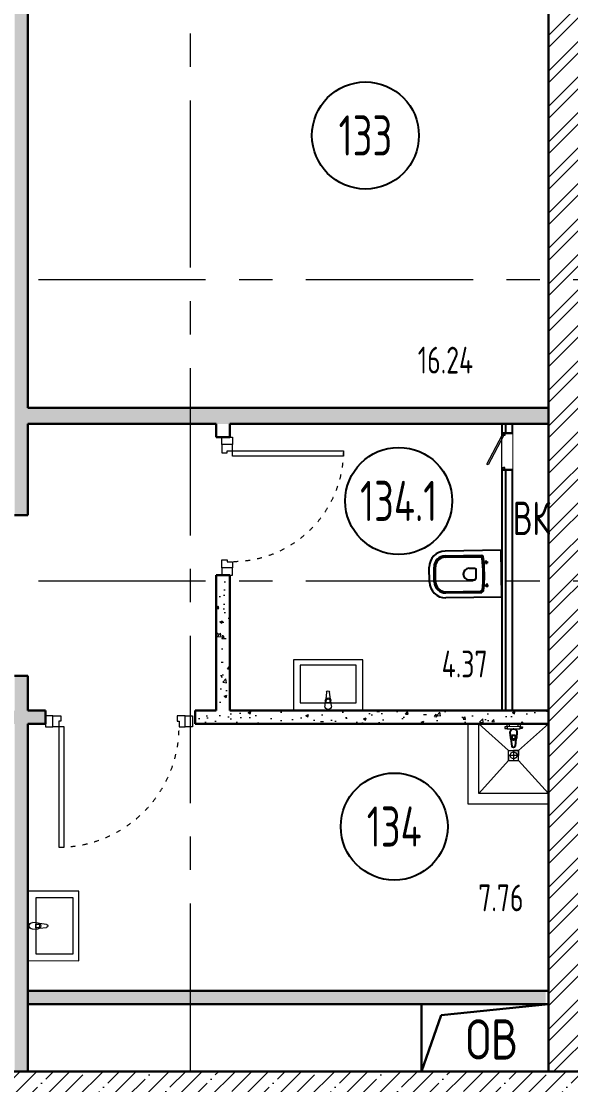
# Model space of a CAD drawing. Header units: millimetres. Extents: x -8689834 to 9419935, y 0 to 135940.
# Drawn here: x -204496 to -200387, y 82586 to 90531 of the extents above; entities that cross this region are included whole.
import ezdxf
from ezdxf import colors
from ezdxf.entities.mleader import LeaderData, LeaderLine
from ezdxf.enums import TextEntityAlignment as Align
from ezdxf.math import Vec2, Vec3

# ---------------------------------------------------------------- set-up
doc = ezdxf.new("R2010")
doc.units = ezdxf.units.MM
doc.header["$MEASUREMENT"] = 0
doc.linetypes.add('ACAD_ISO03W100', pattern=[30, 12, -18])
doc.linetypes.add('CENTER', pattern=[2, 1.25, -0.25, 0.25, -0.25])
doc.layers.get('0').update_dxf_attribs({"color": 250, "lineweight": 9})
for name, color, linetype, lineweight in [('АР_Двери', 175, 'Continuous', 18), ('АР_Маркер экспликации', 239, 'Continuous', 13), ('АР_Номер помещения', 1, 'Continuous', 25), ('АР_Оси', 7, 'Continuous', 9), ('АР_Отметки', 250, 'Continuous', 15), ('АР_Перегородки газоблок', 165, 'Continuous', 30), ('АР_Перегородки газоблок_Штрих', 165, 'Continuous', 5), ('АР_Помещения_площадь', 19, 'Continuous', 9), ('АР_Сущ Несущая стена', 216, 'Continuous', 30), ('АР_Штриховка кирпич', 250, 'Continuous', 9), ('АР_Штриховка монолит', 250, 'Continuous', 9), ('Задания на лючки', 32, 'Continuous', 15), ('М_проемы ОВ 4-5эт', 172, 'Continuous', 30)]:
    doc.layers.add(name, color=color, linetype=linetype, lineweight=lineweight)
for name, color, linetype in [('АР_Отверстия', 251, 'Continuous'), ('Строит. поддон', 7, 'Continuous'), ('ТХ_сантехника', 253, 'Continuous')]:
    doc.layers.add(name, color=color, linetype=linetype)
doc.layers.get('0').freeze()
doc.styles.add('ICOCPEUR', font='isocpeur.ttf')
doc.styles.add('ISOCPEUR', font='isocpeur.ttf', dxfattribs={"width": 0.7})
doc.styles.get("Standard").update_dxf_attribs({"font": 'isocpeur.ttf', "width": 0.7})
pattern_1 = [(50, (0, 0), (215.17805, -18.82564), [22.5, -247.5]), (355, (0, 0), (-41.6254, 225.65764), [18, -198]), (100.45144, (17.93, -1.57), (173.55265, 206.832), [19.12206, -210.34263]), (46.1842, (0, 60), (320.1724, -49.65578), [33.75, -371.25]), (96.63564, (26.68, 55.86), (280.3986, 292.2356), [28.6831, -315.51413]), (351.18416, (0, 60), (280.3986, 292.2356), [27, -297]), (21, (30, 45), (179.07212, -120.78567), [22.5, -247.5]), (326, (30, 45), (72.9946, 217.54501), [18, -198]), (71.45144, (44.92, 34.93), (252.06671, 96.75935), [19.12206, -210.34263]), (37.5, (0, 0), (3.647957, 99.868156), [0, -195.6, 0, -201, 0, -198.75]), (7.5, (0, 0), (78.92086, 118.323514), [0, -114.6, 0, -191.1, 0, -75.75]), (327.5, (-66.9, 0), (160.14673, -6.766462), [0, -75, 0, -234, 0, -310.5]), (317.5, (-96.9, 0), (174.95585, 30.031495), [0, -97.5, 0, -155.4, 0, -220.5])]

# ---------------------------------------------------------------- blocks, each defined once
blk = doc.blocks.new('*U547')
blk.add_lwpolyline([(-100, 80), (-100, 910), (-140, 910), (-140, 80)], close=True)
for points in [[(-1030, 0), (-1030, 80), (-975, 80), (-975, 0), (-1030, 0)], [(-975, 80), (-975, 0), (-915, 0), (-915, 40), (-930, 40), (-930, 80), (-975, 80)], [(-55, 80), (-55, 0), (-115, 0), (-115, 40), (-100, 40), (-100, 80), (-55, 80)], [(0, 0), (0, 80), (-55, 80), (-55, 0), (0, 0)]]:
    blk.add_lwpolyline(points)
at = {"linetype": 'ACAD_ISO03W100', "ltscale": 3}
blk.add_arc((-100, 80), 830, 90, 180, dxfattribs=at)
blk = doc.blocks.new('*U11')
blk.add_lwpolyline([(-100, 80), (-100, 980), (-140, 980), (-140, 80)], close=True)
for points in [[(-1100, 0), (-1100, 80), (-1045, 80), (-1045, 0), (-1100, 0)], [(-1045, 80), (-1045, 0), (-985, 0), (-985, 40), (-1000, 40), (-1000, 80), (-1045, 80)], [(-55, 80), (-55, 0), (-115, 0), (-115, 40), (-100, 40), (-100, 80), (-55, 80)], [(0, 0), (0, 80), (-55, 80), (-55, 0), (0, 0)]]:
    blk.add_lwpolyline(points)
at = {"linetype": 'ACAD_ISO03W100', "ltscale": 3}
blk.add_arc((-100, 80), 900, 90, 180, dxfattribs=at)
blk = doc.blocks.new('*U1645')
at = {"layer": 'АР_Номер помещения', "color": 7}
blk.add_circle((-20207.3, 2198.4), 400, dxfattribs=at)
at = {"layer": 'АР_Номер помещения', "color": 7, "style": 'ISOCPEUR', "width": 0.7}
blk.add_attdef('НОМЕР_ПОМЕЩЕНИЯ', text='', height=300, dxfattribs=at).set_placement((-20207.3, 2198.4), align=Align.MIDDLE_CENTER)
at = {"layer": 'АР_Помещения_площадь', "color": 7, "lineweight": 30, "width": 0.7, "flags": 104}
blk.add_attdef('ИМЯ_ПОМЕЩЕНИЯ', text='', height=100, dxfattribs=at).set_placement((157.6, 1217.1), align=Align.MIDDLE_CENTER)
blk = doc.blocks.new('унитаз поликлиники')
for p, q in [((0, 175), (0, -175)), ((0, 175), (420, 175)), ((125.6, 86.7), (99.5, 86.7)), ((112.4, 73.1), (112.4, 100.2)), ((420, 138.7), (149.6, 138.7)), ((420, 129), (156.8, 128.7)), ((191.9, -33.7), (191.9, 33.7)), ((242.4, 43.7), (201.9, 43.7)), ((494, 57.1), (494, -57.1)), ((504, 55), (504, -55)), ((540, 55), (540, -55)), ((112.3, -73), (112.3, -100.1)), ((242.4, -43.7), (201.9, -43.7)), ((125.5, -86.5), (99.4, -86.5)), ((420, -139), (147.9, -138.7)), ((420, -129), (155.2, -128.7)), ((0, -175), (420, -175))]:
    blk.add_line(p, q)
for centre, radius, start, end in [((420, 55), 120, 0, 90), ((420.5, 55.2), 83.5, 359.86187, 90.33349), ((420, 55), 74, 0, 90), ((242.4, 0), 43.7, 270, 90), ((420, -55), 120, 270, 0), ((420, -55), 84, 270, 0), ((420, -55), 74, 270, 358.40182)]:
    blk.add_arc(centre, radius, start, end)
at = {"extrusion": (0, 0, -1)}
for centre, major_axis, ratio, start_param, end_param in [((112.4, 86.8), (3.55, 3.55), 1, 5.504025, 11.78721), ((1158.1, 0), (-731, -726.4), 0.993775, 0.659849, 0.910919), ((984.1, 0), (-23.4, -941.4), 0.89728, 1.422258, 1.677847), ((149.5, 127.3), (-5.6, -10.5), 0.821373, 1.269211, 2.570669), ((154.4, 119.8), (-5.61, -7.72), 0.798093, 1.232924, 2.686723), ((201.9, -33.5), (4.12, -9.49), 0.964797, 0.42926, 1.943413), ((147.9, -127.5), (5.4, -10.4), 0.836443, 0.56114, 1.877577), ((155.2, -117.5), (5.3, -10.4), 0.842984, 0.549902, 1.8819)]:
    blk.add_ellipse(centre, major_axis=major_axis, ratio=ratio, start_param=start_param, end_param=end_param, dxfattribs=at)
for centre, major_axis, ratio, start_param, end_param in [((201.9, 33.5), (4.12, 9.49), 0.964797, 0.42926, 1.943413), ((112.3, -86.6), (3.54, -3.55), 1, 5.504025, 11.78721)]:
    blk.add_ellipse(centre, major_axis=major_axis, ratio=ratio, start_param=start_param, end_param=end_param)
blk = doc.blocks.new('Из_буфера27431')
at = {"linetype": 'Continuous', "lineweight": 5}
for p, q in [((-138.5, 11.1), (-85.6, 17.7)), ((-138.5, 11.1), (-85.6, 17.7)), ((-76.1, 21), (-34.1, 25)), ((-76.1, 21), (-34.1, 25)), ((-59, 13.6), (-73.9, 13.6)), ((-59, 13.6), (-73.9, 13.6)), ((-59, -13.6), (-59, 13.6)), ((-59, -13.6), (-59, 13.6)), ((-85.6, -17.7), (-138.5, -11.1)), ((-85.6, -17.7), (-138.5, -11.1)), ((-34.1, -25), (-76.1, -21)), ((-34.1, -25), (-76.1, -21)), ((-73.9, -13.6), (-59, -13.6)), ((-73.9, -13.6), (-59, -13.6))]:
    blk.add_line(p, q, dxfattribs=at)
for points in [[(0, -260), (-380, -260), (-380, 260), (0, 260)], [(-59, -210), (-339.1, -210), (-339.1, 210), (-59, 210)], [(-59, -210), (-339.1, -210), (-339.1, 210), (-59, 210)]]:
    blk.add_lwpolyline(points, close=True, dxfattribs=at)
for centre, radius, start, end in [((-137.1, 0), 11.2, 97.13892, 262.86108), ((-137.1, 0), 11.2, 97.13892, 262.86108), ((-74.2, 0), 21.1, 122.77103, 237.22897), ((-74.2, 0), 21.1, 122.77103, 237.22897), ((-73.9, 0), 13.6, 90, 270), ((-73.9, 0), 13.6, 90, 270), ((-74.2, 0), 21.1, 95.16961, 122.77103), ((-74.2, 0), 21.1, 95.16961, 122.77103), ((-34.1, 0), 25, 270, 90), ((-34.1, 0), 25, 270, 90), ((-74.2, 0), 21.1, 237.22897, 264.83039), ((-74.2, 0), 21.1, 237.22897, 264.83039)]:
    blk.add_arc(centre, radius, start, end, dxfattribs=at)
blk = doc.blocks.new('*U1798')
at = {"layer": 'АР_Номер помещения', "color": 7}
blk.add_circle((-17091.8, 1933.8), 400, dxfattribs=at)
at = {"layer": 'АР_Номер помещения', "color": 7, "style": 'ISOCPEUR', "width": 0.7}
blk.add_attdef('НОМЕР_ПОМЕЩЕНИЯ', text='', height=300, dxfattribs=at).set_placement((-17091.8, 1933.8), align=Align.MIDDLE_CENTER)
at = {"layer": 'АР_Помещения_площадь', "color": 7, "lineweight": 30, "width": 0.7, "flags": 104}
blk.add_attdef('ИМЯ_ПОМЕЩЕНИЯ', text='', height=100, dxfattribs=at).set_placement((157.6, 1217.1), align=Align.MIDDLE_CENTER)
blk = doc.blocks.new('*U1799')
at = {"layer": 'АР_Номер помещения', "color": 7}
blk.add_circle((-17475.2, 1743), 400, dxfattribs=at)
at = {"layer": 'АР_Номер помещения', "color": 7, "style": 'ISOCPEUR', "width": 0.7}
blk.add_attdef('НОМЕР_ПОМЕЩЕНИЯ', text='', height=300, dxfattribs=at).set_placement((-17475.2, 1743), align=Align.MIDDLE_CENTER)
at = {"layer": 'АР_Помещения_площадь', "color": 7, "lineweight": 30, "width": 0.7, "flags": 104}
blk.add_attdef('ИМЯ_ПОМЕЩЕНИЯ', text='', height=100, dxfattribs=at).set_placement((157.6, 1217.1), align=Align.MIDDLE_CENTER)
blk = doc.blocks.new('_DotSmall')
at = {"color": 0, "linetype": 'ByBlock', "const_width": 0.5}
blk.add_lwpolyline([(-0.0625, 0, 1), (0.0625, 0, 1)], format="xyb", close=True, dxfattribs=at)
blk = doc.blocks.new('смеситель короткий')
for p, q in [((42, 21), (0, 25)), ((24.9, 13.6), (39.8, 13.6)), ((24.9, -13.6), (24.9, 13.6)), ((104.4, 11.1), (51.5, 17.7)), ((0, -25), (42, -21)), ((39.8, -13.6), (24.9, -13.6)), ((51.5, -17.7), (104.4, -11.1))]:
    blk.add_line(p, q)
for centre, major_axis, start_param, end_param in [((0, 0), (-17.7, 17.7), -0.785398, 2.356194), ((39.8, 0), (9.62, 9.62), 3.926991, 7.068583), ((40.1, 0), (-14.9, 14.9), -1.35736, -0.875625), ((40.1, 0), (14.9, 14.9), 4.498953, 6.496621), ((103, 0), (7.91, 7.91), 4.051589, 6.943986), ((40.1, 0), (14.9, 14.9), 4.017217, 4.498953)]:
    blk.add_ellipse(centre, major_axis=major_axis, ratio=1, start_param=start_param, end_param=end_param)
blk = doc.blocks.new('*U1502')
at = {"color": 7}
blk.add_wipeout([(-565, 60), (445, 60), (445, -218), (-565, -218)], dxfattribs=at)
for p, q in [((-530, 60), (-565, 60)), ((-550, 60), (-550, -10)), ((-550, -10), (-550, 60)), ((-510, 60), (-530, 60)), ((-510, 20), (-510, 60)), ((-500, 20), (-510, 20)), ((-500, -10), (-500, 20)), ((380, -10), (380, 20)), ((380, 20), (390, 20)), ((390, 20), (390, 60)), ((390, 60), (410, 60)), ((410, 60), (445, 60)), ((430, 60), (430, -10)), ((430, -10), (430, 60)), ((-565, -10), (-530, -10)), ((-530, -10), (-500, -10)), ((410, -10), (380, -10)), ((445, -10), (410, -10))]:
    blk.add_line(p, q)
at = {"lineweight": 30}
for p, q in [((-565, 60), (-565, -218)), ((445, 60), (445, -218))]:
    blk.add_line(p, q, dxfattribs=at)
blk.add_lwpolyline([(389, 60), (370, 25), (-424, 448), (-406, 483)], close=True)

msp = doc.modelspace()

# ---------------------------------------------------------------- hatches: boundary and pattern name
at = {"layer": 'АР_Перегородки газоблок_Штрих', "ltscale": 100}
h = msp.add_hatch(dxfattribs=at)
h.set_pattern_fill('AR-CONC', color=256, scale=30)
h.set_pattern_definition(pattern_1)
h.paths.add_polyline_path([(-204446.4, 91815.7), (-201957.5, 91815.7), (-201957.5, 91935.7), (-205778.8, 91935.7), (-205778.8, 91815.7), (-204546.4, 91815.7), (-204546.4, 86840.6), (-204446.3, 86840.6), (-204446.4, 87522.7), (-200554.9, 87522.7), (-200554, 87523.6), (-200554, 87642.7), (-204446.3, 87642.7)])
h = msp.add_hatch(dxfattribs=at)
h.set_pattern_fill('AR-CONC', color=256, scale=30)
h.set_pattern_definition(pattern_1)
h.paths.add_polyline_path([(-200554, 85380.6), (-202937.9, 85380.9), (-202937.5, 86422.6), (-202948.3, 86422.7), (-202938, 86422.7), (-202937.5, 86422.7), (-202938, 86422.7), (-202948.3, 86422.7), (-202937.5, 86422.7), (-203037.1, 86422.6), (-203038, 85380.8), (-203196, 85380.7), (-203196, 85280.7), (-200554, 85280.7)])
h = msp.add_hatch(dxfattribs=at)
h.set_pattern_fill('AR-CONC', color=256, scale=30)
h.set_pattern_definition([(50, (-20, 0), (215.17805, -18.82564), [22.5, -247.5]), (355, (-20, 0), (-41.6254, 225.65764), [18, -198]), (100.45144, (-2.07, -1.57), (173.55265, 206.832), [19.12206, -210.34263]), (46.1842, (-20, 60), (320.1724, -49.65578), [33.75, -371.25]), (96.63564, (6.68, 55.86), (280.3986, 292.2356), [28.6831, -315.51413]), (351.18416, (-20, 60), (280.3986, 292.2356), [27, -297]), (21, (10, 45), (179.07212, -120.78567), [22.5, -247.5]), (326, (10, 45), (72.9946, 217.54501), [18, -198]), (71.45144, (24.92, 34.93), (252.06671, 96.75935), [19.12206, -210.34263]), (37.5, (-20, 0), (3.647957, 99.868156), [0, -195.6, 0, -201, 0, -198.75]), (7.5, (-20, 0), (78.92086, 118.323514), [0, -114.6, 0, -191.1, 0, -75.75]), (327.5, (-86.9, 0), (160.14673, -6.766462), [0, -75, 0, -234, 0, -310.5]), (317.5, (-116.9, 0), (174.95585, 30.031495), [0, -97.5, 0, -155.4, 0, -220.5])])
h.paths.add_polyline_path([(-204316, 85380.7), (-204446.3, 85380.7), (-204446.4, 85640.6), (-204546.4, 85640.6), (-204546.3, 85380.7), (-208243.8, 85380.7), (-208243.8, 85762), (-208363.3, 85761.9), (-208363.2, 85280.7), (-204546.3, 85280.7), (-204546.3, 82685.7), (-204446.3, 82685.7), (-204446.3, 83273.1), (-204446.3, 83188.1), (-200574.5, 83188), (-200573.8, 83288.1), (-204446.6, 83288.1), (-204446.3, 85280.7), (-204316, 85280.7)])
at = {"layer": 'АР_Штриховка кирпич', "ltscale": 100}
h = msp.add_hatch(dxfattribs=at)
h.set_pattern_fill('ANSI32', color=256, scale=500)
h.set_pattern_definition([(45, (-1163480.52, 164822.8), (-132.58252, 132.58252), []), (45, (-1163392.13, 164822.8), (-132.58252, 132.58252), [])])
h.paths.add_polyline_path([(-198373.9, 91935.3), (-200554, 91935.7), (-200553.9, 82685.8), (-199913.9, 82685.6), (-199914, 91294.9), (-198373.9, 91296.1)])
at = {"layer": 'АР_Штриховка монолит', "ltscale": 100}
h = msp.add_hatch(dxfattribs=at)
h.set_pattern_fill('ANSI35', color=256, scale=700)
h.set_pattern_definition([(45, (-1150550.45, 130919.27), (-123.743687, 123.743687), []), (45, (-1150426.7, 130919.27), (-123.743687, 123.743687), [218.75, -43.75, 0, -43.75])])
h.paths.add_polyline_path([(-205353.9, 82485.7), (-198978.9, 82485.7), (-198978.9, 74660.8), (-198778.9, 74660.8), (-198778.9, 82485.7), (-197118.3, 82485.7), (-197118.3, 82685.7), (-205553.8, 82685.7), (-205553.9, 82485.7), (-205353.9, 82485.7)])

# ---------------------------------------------------------------- linework, layer by layer
at = {"layer": 'АР_Оси', "linetype": 'CENTER', "ltscale": 1000}
for p, q in [((-203233.8, 135939.9), (-203233.8, 80207.5)), ((-224367.6, 88600.7), (-141189.2, 88600.7)), ((-224367.6, 86350.7), (-141189.2, 86350.7)), ((-224367.6, 82685.7), (-140770.4, 82685.7))]:
    msp.add_line(p, q, dxfattribs=at)
at = {"layer": 'АР_Перегородки газоблок', "ltscale": 100}
for points in [[(-204446.4, 91815.7), (-204446.4, 87642.7)], [(-204446.4, 87642.7), (-200554, 87642.7)], [(-204446.4, 87522.7), (-204446.4, 86840.6)], [(-203037.5, 87522.7), (-204446.4, 87522.7)], [(-203037.5, 87422.7), (-203037.5, 87522.7)], [(-200554, 87522.7), (-202937.5, 87522.7)], [(-202937.5, 87522.7), (-202937.5, 87522.7)], [(-202937.5, 87522.7), (-202937.5, 87422.7)], [(-202937.5, 87422.7), (-203037.5, 87422.7)], [(-204446.4, 86840.6), (-204546.4, 86840.6)], [(-203037.5, 86392.8), (-202937.5, 86392.7)], [(-203037.5, 85380.7), (-203037.5, 86392.8)], [(-202937.5, 85380.7), (-202937.5, 86392.7)], [(-204546.4, 85640.6), (-204446.4, 85640.6)], [(-204446.4, 85640.6), (-204446.3, 85380.7)], [(-204316, 85380.7), (-204446.3, 85380.7)], [(-204316, 85280.7), (-204316, 85380.7)], [(-203196, 85280.7), (-203196, 85380.7)], [(-203037.5, 85380.7), (-203196, 85380.7)], [(-200554, 85380.7), (-202937.5, 85380.7)], [(-204446.3, 85280.7), (-204446.3, 83253.1)], [(-204316, 85280.7), (-204446.3, 85280.7)], [(-200554, 85280.7), (-203196, 85280.7)], [(-204446.3, 83288.1), (-200554, 83288.1)], [(-204446.3, 83253.1), (-204446.3, 82685.7)], [(-204446.3, 83188.1), (-200554, 83188.1)]]:
    msp.add_lwpolyline(points, dxfattribs=at)
at = {"layer": 'АР_Перегородки газоблок', "color": 0, "lineweight": 25, "ltscale": 100}
for points in [[(-200899.8, 85380.8), (-200899.1, 87522.7)], [(-200874.1, 87522.7), (-200874.8, 85380.8)], [(-200824.1, 87522.7), (-200824.8, 85380.8)]]:
    msp.add_lwpolyline(points, dxfattribs=at)
at = {"layer": 'АР_Сущ Несущая стена', "ltscale": 100}
for p, q in [((-200554, 82685.7), (-200554, 91935.7)), ((-211914, 82685.7), (-197118.3, 82685.7))]:
    msp.add_line(p, q, dxfattribs=at)
at = {"layer": 'М_проемы ОВ 4-5эт'}
for p, q in [((-201356.7, 83106.1), (-200554, 83188.1)), ((-201504, 82685.7), (-201356.7, 83106.1))]:
    msp.add_line(p, q, dxfattribs=at)
msp.add_lwpolyline([(-200554, 82685.7), (-201504, 82685.7), (-201504, 83188.1), (-200554, 83188.1)], close=True, dxfattribs=at)
at = {"layer": 'Строит. поддон', "lineweight": 0}
for p, q in [((-201154, 84680.7), (-201154, 85280.7)), ((-200879.2, 85259.5), (-200879.2, 85246.5)), ((-200863.6, 85259.5), (-200879.2, 85259.5)), ((-200863.6, 85260.8), (-200863.5, 85280.7)), ((-200764.6, 85260.6), (-200863.6, 85260.8)), ((-200863.6, 85260.8), (-200863.6, 85245.2)), ((-200847.9, 85280.7), (-200847.9, 85260.8)), ((-200780.2, 85260.6), (-200780.2, 85280.7)), ((-200764.5, 85280.7), (-200764.6, 85260.6)), ((-200764.6, 85245), (-200764.6, 85260.6)), ((-200764.6, 85259.3), (-200748.9, 85259.3)), ((-200748.9, 85259.3), (-200749, 85246.3)), ((-200879.2, 85246.5), (-200863.6, 85246.5)), ((-200863.6, 85245.2), (-200822.9, 85245.1)), ((-200822.9, 85245.1), (-200764.6, 85245)), ((-200749, 85246.3), (-200764.6, 85246.3)), ((-200554, 84680.7), (-201154, 84680.7))]:
    msp.add_line(p, q, dxfattribs=at)
msp.add_lwpolyline([(-201074, 84760.7), (-200851.5, 85009.2), (-200776.5, 85009.2), (-200554, 84760.7), (-200776.5, 85009.2), (-200776.5, 85083.8), (-200554, 85280.7), (-200776.5, 85083.8), (-200776.5, 85046.5), (-200851.5, 85046.5), (-200851.5, 85009.2), (-200851.5, 85083.8), (-201074, 85280.7), (-200851.5, 85083.8), (-200776.5, 85083.8), (-200814, 85083.8), (-200814, 85009.2)], dxfattribs=at)
msp.add_lwpolyline([(-201074, 84760.7), (-201074, 85280.7), (-200554, 85280.7), (-200554, 84760.7)], close=True, dxfattribs=at)
msp.add_circle((-200814, 85046.5, 0), 25, dxfattribs=at)

# ---------------------------------------------------------------- block references
at = {"layer": 'АР_Двери', "xscale": -1, "rotation": 270}
msp.add_blockref('*U547', (-202997.5, 87422.7), dxfattribs=at)
at = {"layer": 'АР_Двери', "rotation": 180}
msp.add_blockref('*U11', (-204316, 85340.7), dxfattribs=at)
at = {"layer": 'АР_Маркер экспликации', "color": 7}
ref = msp.add_blockref('*U1645', (-181714.9, 87479.1), dxfattribs=at)
ref.add_attrib('НОМЕР_ПОМЕЩЕНИЯ', '133', dxfattribs={"layer": 'АР_Номер помещения', "color": 7, "height": 300, "style": 'ISOCPEUR', "width": 0.7}).set_placement((-201922.2, 89677.5), align=Align.MIDDLE_CENTER)
ref.add_attrib('ПЛОЩАДЬ_ПОМЕЩЕНИЯ', '16.24', dxfattribs={"layer": 'АР_Помещения_площадь', "color": 7, "height": 200, "style": 'ISOCPEUR', "width": 0.7}).set_placement((-201117.2, 87999.2), align=Align.MIDDLE_RIGHT)
ref = msp.add_blockref('*U1798', (-184581.8, 85013.2), dxfattribs=at)
ref.add_attrib('НОМЕР_ПОМЕЩЕНИЯ', '134.1', dxfattribs={"layer": 'АР_Номер помещения', "color": 7, "height": 300, "style": 'ISOCPEUR', "width": 0.7}).set_placement((-201673.6, 86947.1), align=Align.MIDDLE_CENTER)
ref.add_attrib('ПЛОЩАДЬ_ПОМЕЩЕНИЯ', '4.37', dxfattribs={"layer": 'АР_Помещения_площадь', "color": 7, "height": 200, "style": 'ISOCPEUR', "width": 0.7}).set_placement((-201008.9, 85728.9), align=Align.MIDDLE_RIGHT)
ref = msp.add_blockref('*U1799', (-184231.7, 82771.3), dxfattribs=at)
ref.add_attrib('НОМЕР_ПОМЕЩЕНИЯ', '134', dxfattribs={"layer": 'АР_Номер помещения', "color": 7, "height": 300, "style": 'ISOCPEUR', "width": 0.7}).set_placement((-201706.9, 84514.3), align=Align.MIDDLE_CENTER)
ref.add_attrib('ПЛОЩАДЬ_ПОМЕЩЕНИЯ', '7.76', dxfattribs={"layer": 'АР_Помещения_площадь', "color": 7, "height": 200, "style": 'ISOCPEUR', "width": 0.7}).set_placement((-200740.1, 83981.7), align=Align.MIDDLE_RIGHT)
at = {"layer": 'Строит. поддон', "lineweight": 0, "xscale": -1, "rotation": 90}
msp.add_blockref('смеситель короткий', (-200814.1, 85220.1), dxfattribs=at)
at = {"layer": 'ТХ_сантехника', "rotation": 180.8645356381789}
msp.add_blockref('унитаз поликлиники', (-200904.4, 86404.4), dxfattribs=at)
at = {"layer": 'ТХ_сантехника', "ltscale": 100, "xscale": -1}
for p, rotation in [((-202201.3, 85380.5), 90), ((-204446.2, 83772.6), 359.9839043377586)]:
    msp.add_blockref('Из_буфера27431', p, dxfattribs=dict(at, rotation=rotation))

# ---------------------------------------------------------------- texts
at = {"layer": 'АР_Отверстия', "color": 1, "ltscale": 100, "insert": (-200680.2, 86817.2), "char_height": 250, "attachment_point": 5, "line_spacing_factor": 0.7, "style": 'ICOCPEUR'}
msp.add_mtext('\\A1;{\\W0.7;ВК}', dxfattribs=at)
at = {"layer": 'АР_Отверстия', "ltscale": 100, "insert": (-200977.2, 82924.1), "char_height": 300, "attachment_point": 5, "line_spacing_factor": 0.7, "style": 'ICOCPEUR'}
msp.add_mtext('\\A1;{\\W0.8;ОВ}', dxfattribs=at)

# ---------------------------------------------------------------- leaders
at = {"layer": 'АР_Отметки'}
ml = msp.add_multileader_mtext('Standard', dxfattribs=at)
ml.set_content('{\\W0.8;-2,730}', color=256, style='ISOCPEUR')
ml.set_leader_properties(color=256, linetype='Continuous', lineweight=-1)
ml.set_arrow_properties(name='DOTSMALL')
ml.build(insert=Vec2(0, 0))
ml.multileader.update_dxf_attribs({"has_text_frame": 1, "text_left_attachment_type": 4, "text_right_attachment_type": 4, "dogleg_length": 100, "arrow_head_size": 180})
ctx = ml.context
ctx.base_point, ctx.char_height, ctx.arrow_head_size, ctx.landing_gap_size, ctx.plane_origin = Vec3(-314791.3, 121809, 0), 250, 180, 50, Vec3(-319449.8, 117956.7, 0)
ctx.left_attachment, ctx.right_attachment = 4, 4
notes = []
notes.append((ctx, [(0, (0, 0, 0), (0, 0), (1, 0), 1, [])]))
ctx.mtext.insert, ctx.mtext.width, ctx.mtext.defined_height, ctx.mtext.line_spacing_style, ctx.mtext.flow_direction = Vec3(-314741.3, 122142.4, 0), 769.989, 343.9, 2, 5
ml = msp.add_multileader_mtext('Standard', dxfattribs=at)
ml.set_content('{\\W0.8;-2,730}', color=256, style='ISOCPEUR')
ml.set_leader_properties(color=256, linetype='Continuous', lineweight=-1)
ml.set_arrow_properties(name='DOTSMALL')
ml.build(insert=Vec2(0, 0))
ml.multileader.update_dxf_attribs({"has_text_frame": 1, "text_left_attachment_type": 4, "text_right_attachment_type": 4, "dogleg_length": 100, "arrow_head_size": 180})
ctx = ml.context
ctx.base_point, ctx.char_height, ctx.arrow_head_size, ctx.landing_gap_size, ctx.plane_origin = Vec3(-346371.4, 101933.6), 250, 180, 50, Vec3(-346327.7, 100655.5)
ctx.left_attachment, ctx.right_attachment = 4, 4
notes.append((ctx, [(0, (0, 0, 0), (0, 0), (1, 0), 1, [])]))
ctx.mtext.insert, ctx.mtext.width, ctx.mtext.defined_height, ctx.mtext.line_spacing_style, ctx.mtext.flow_direction = Vec3(-346321.4, 102266.9), 769.989, 343.9, 2, 5
ml = msp.add_multileader_mtext('Standard', dxfattribs=at)
ml.set_content('-2,500', color=256, style='ISOCPEUR')
ml.set_leader_properties(color=256, linetype='Continuous', lineweight=-1)
ml.set_arrow_properties(name='DOTSMALL')
ml.build(insert=Vec2(0, 0))
ml.multileader.update_dxf_attribs({"has_text_frame": 1, "text_left_attachment_type": 4, "text_right_attachment_type": 4, "dogleg_length": 100, "arrow_head_size": 180})
ctx = ml.context
ctx.base_point, ctx.char_height, ctx.arrow_head_size, ctx.landing_gap_size, ctx.plane_origin = Vec3(-213646.3, 100785.8), 250, 180, 50, Vec3(-216011.7, 100009)
ctx.left_attachment, ctx.right_attachment = 4, 4
notes.append((ctx, [(0, (0, 0, 0), (0, 0), (1, 0), 1, [])]))
ctx.mtext.insert, ctx.mtext.width, ctx.mtext.line_spacing_style, ctx.mtext.flow_direction = Vec3(-213596.3, 101119.1), 852.697, 2, 5
ml = msp.add_multileader_mtext('Standard', dxfattribs=at)
ml.set_content('-0,900', color=256, style='ISOCPEUR')
ml.set_leader_properties(color=256, linetype='Continuous', lineweight=-1)
ml.set_arrow_properties(name='DOTSMALL')
ml.build(insert=Vec2(0, 0))
ml.multileader.update_dxf_attribs({"has_text_frame": 1, "text_left_attachment_type": 4, "text_right_attachment_type": 4, "dogleg_length": 100, "arrow_head_size": 180})
ctx = ml.context
ctx.base_point, ctx.char_height, ctx.arrow_head_size, ctx.landing_gap_size, ctx.plane_origin = Vec3(-213834.7, 97124.7, 0), 250, 180, 50, Vec3(-216149.9, 96698.7, 0)
ctx.left_attachment, ctx.right_attachment = 4, 4
notes.append((ctx, [(0, (0, 0, 0), (0, 0), (1, 0), 1, [])]))
ctx.mtext.insert, ctx.mtext.width, ctx.mtext.line_spacing_style, ctx.mtext.flow_direction = Vec3(-213784.7, 97458, 0), 525.177, 2, 5
ml = msp.add_multileader_mtext('Standard', dxfattribs=at)
ml.set_content('-2,550', color=256, style='ISOCPEUR')
ml.set_leader_properties(color=256, linetype='Continuous', lineweight=-1)
ml.set_arrow_properties(name='DOTSMALL')
ml.build(insert=Vec2(0, 0))
ml.multileader.update_dxf_attribs({"has_text_frame": 1, "text_left_attachment_type": 4, "text_right_attachment_type": 4, "dogleg_length": 100, "arrow_head_size": 180})
ctx = ml.context
ctx.base_point, ctx.char_height, ctx.arrow_head_size, ctx.landing_gap_size, ctx.plane_origin = Vec3(-213699, 88774.2), 250, 180, 50, Vec3(-212757.4, 87420.6)
ctx.left_attachment, ctx.right_attachment = 4, 4
notes.append((ctx, [(0, (0, 0, 0), (0, 0), (1, 0), 1, [])]))
ctx.mtext.insert, ctx.mtext.width, ctx.mtext.defined_height, ctx.mtext.line_spacing_style, ctx.mtext.flow_direction = Vec3(-213649, 89107.5), 599.198, 407.5, 2, 5
ml = msp.add_multileader_mtext('Standard', dxfattribs=at)
ml.set_content('{\\W0.8;-2,430}', color=256, style='ISOCPEUR')
ml.set_leader_properties(color=256, linetype='Continuous', lineweight=-1)
ml.set_arrow_properties(name='DOTSMALL')
ml.build(insert=Vec2(0, 0))
ml.multileader.update_dxf_attribs({"has_text_frame": 1, "text_left_attachment_type": 4, "text_right_attachment_type": 4, "dogleg_length": 100, "arrow_head_size": 180})
ctx = ml.context
ctx.base_point, ctx.char_height, ctx.arrow_head_size, ctx.landing_gap_size, ctx.plane_origin = Vec3(-334177.8, 87942.7), 250, 180, 50, Vec3(-333125.1, 86287.5)
ctx.left_attachment, ctx.right_attachment = 4, 4
notes.append((ctx, [(0, (0, 0, 0), (0, 0), (1, 0), 1, [])]))
ctx.mtext.insert, ctx.mtext.width, ctx.mtext.line_spacing_style, ctx.mtext.flow_direction = Vec3(-334127.8, 88276.1), 852.697, 2, 5
ml = msp.add_multileader_mtext('Standard', dxfattribs=at)
ml.set_content('{\\W0.8;-2,600}', color=256, style='ISOCPEUR')
ml.set_leader_properties(color=256, linetype='Continuous', lineweight=-1)
ml.set_arrow_properties(name='DOTSMALL')
ml.build(insert=Vec2(0, 0))
ml.multileader.update_dxf_attribs({"has_text_frame": 1, "text_left_attachment_type": 4, "text_right_attachment_type": 4, "dogleg_length": 100, "arrow_head_size": 180})
ctx = ml.context
ctx.base_point, ctx.char_height, ctx.arrow_head_size, ctx.landing_gap_size, ctx.plane_origin = Vec3(-313080.8, 87242.7), 250, 180, 50, Vec3(-312264.4, 85825.2)
ctx.left_attachment, ctx.right_attachment = 4, 4
notes.append((ctx, [(0, (0, 0, 0), (0, 0), (1, 0), 1, [])]))
ctx.mtext.insert, ctx.mtext.width, ctx.mtext.line_spacing_style, ctx.mtext.flow_direction = Vec3(-313030.8, 87576), 852.697, 2, 5
ml = msp.add_multileader_mtext('Standard', dxfattribs=at)
ml.set_content('{\\W0.8;-2,550}', color=256, style='ISOCPEUR')
ml.set_leader_properties(color=256, linetype='Continuous', lineweight=-1)
ml.set_arrow_properties(name='DOTSMALL')
ml.build(insert=Vec2(0, 0))
ml.multileader.update_dxf_attribs({"has_text_frame": 1, "text_left_attachment_type": 4, "text_right_attachment_type": 4, "dogleg_length": 100, "arrow_head_size": 180})
ctx = ml.context
ctx.base_point, ctx.char_height, ctx.arrow_head_size, ctx.landing_gap_size, ctx.plane_origin = Vec3(-319003.6, 84661.8), 250, 180, 50, Vec3(-315900.8, 83394.2)
ctx.left_attachment, ctx.right_attachment = 4, 4
notes.append((ctx, [(0, (0, 0, 0), (0, 0), (1, 0), 1, [])]))
ctx.mtext.insert, ctx.mtext.width, ctx.mtext.line_spacing_style, ctx.mtext.flow_direction = Vec3(-318953.6, 84995.1), 852.697, 2, 5
ml = msp.add_multileader_mtext('Standard', dxfattribs=at)
ml.set_content('{\\W0.8;-2,550}', color=256, style='ISOCPEUR')
ml.set_leader_properties(color=256, linetype='Continuous', lineweight=-1)
ml.set_arrow_properties(name='DOTSMALL')
ml.build(insert=Vec2(0, 0))
ml.multileader.update_dxf_attribs({"has_text_frame": 1, "text_left_attachment_type": 4, "text_right_attachment_type": 4, "dogleg_length": 100, "arrow_head_size": 180})
ctx = ml.context
ctx.base_point, ctx.char_height, ctx.arrow_head_size, ctx.landing_gap_size, ctx.plane_origin = Vec3(-305222.1, 84535.3), 250, 180, 50, Vec3(-309514.7, 83411.1)
ctx.left_attachment, ctx.right_attachment = 4, 4
notes.append((ctx, [(0, (0, 0, 0), (0, 0), (1, 0), 1, [])]))
ctx.mtext.insert, ctx.mtext.width, ctx.mtext.line_spacing_style, ctx.mtext.flow_direction = Vec3(-305172.1, 84868.6), 852.697, 2, 5
for ctx, leaders in notes:
    for number, flags, end, landing, length, lines in leaders:
        leader = LeaderData()
        leader.index, (leader.has_last_leader_line, leader.has_dogleg_vector, leader.attachment_direction) = number, flags
        leader.last_leader_point, leader.dogleg_vector, leader.dogleg_length = Vec3(end), Vec3(landing), length
        for number, points, colour, breaks in lines:
            line = LeaderLine()
            line.index, line.vertices, line.color, line.breaks = number, Vec3.list(points), colors.encode_raw_color(colour), breaks
            leader.lines.append(line)
        ctx.leaders.append(leader)

# ---------------------------------------------------------------- next in the draw order: block references
at = {"layer": 'Задания на лючки', "xscale": 0.2701273999331003, "yscale": 0.2701273999331003, "zscale": 0.2701273999331003, "rotation": 90.00228070609417}
msp.add_blockref('*U1502', (-200883.2, 87332.4), dxfattribs=at)

# ---------------------------------------------------------------- next in the draw order: leaders
at = {"layer": 'АР_Отметки'}
ml = msp.add_multileader_mtext('Standard', dxfattribs=at)
ml.set_content('0,000', color=256, style='ISOCPEUR')
ml.set_leader_properties(color=256, linetype='Continuous', lineweight=-1)
ml.set_arrow_properties(name='DOTSMALL')
ml.build(insert=Vec2(0, 0))
ml.multileader.update_dxf_attribs({"has_text_frame": 1, "text_left_attachment_type": 4, "text_right_attachment_type": 4, "dogleg_length": 100, "arrow_head_size": 180})
ctx = ml.context
ctx.base_point, ctx.char_height, ctx.arrow_head_size, ctx.landing_gap_size, ctx.plane_origin = Vec3(-204826.3, 122318.2), 250, 180, 50, Vec3(-207886.6, 120174.8)
ctx.left_attachment, ctx.right_attachment = 4, 4
notes = []
notes.append((ctx, [(0, (0, 0, 0), (0, 0), (1, 0), 1, [])]))
ctx.mtext.insert, ctx.mtext.width, ctx.mtext.line_spacing_style, ctx.mtext.flow_direction = Vec3(-204776.3, 122651.5), 852.697, 2, 5
ml = msp.add_multileader_mtext('Standard', dxfattribs=at)
ml.set_content('{\\W0.8;-2,430}', color=256, style='ISOCPEUR')
ml.set_leader_properties(color=256, linetype='Continuous', lineweight=-1)
ml.set_arrow_properties(name='DOTSMALL')
ml.build(insert=Vec2(0, 0))
ml.multileader.update_dxf_attribs({"has_text_frame": 1, "text_left_attachment_type": 4, "text_right_attachment_type": 4, "dogleg_length": 100, "arrow_head_size": 180})
ctx = ml.context
ctx.base_point, ctx.char_height, ctx.arrow_head_size, ctx.landing_gap_size, ctx.plane_origin = Vec3(-301002.2, 120038.6), 250, 180, 50, Vec3(-299949.6, 118383.4)
ctx.left_attachment, ctx.right_attachment = 4, 4
notes.append((ctx, [(0, (0, 0, 0), (0, 0), (1, 0), 1, [])]))
ctx.mtext.insert, ctx.mtext.width, ctx.mtext.line_spacing_style, ctx.mtext.flow_direction = Vec3(-300952.2, 120371.9), 852.697, 2, 5
ml = msp.add_multileader_mtext('Standard', dxfattribs=at)
ml.set_content('{\\W0.8;-2,430}', color=256, style='ISOCPEUR')
ml.set_leader_properties(color=256, linetype='Continuous', lineweight=-1)
ml.set_arrow_properties(name='DOTSMALL')
ml.build(insert=Vec2(0, 0))
ml.multileader.update_dxf_attribs({"has_text_frame": 1, "text_left_attachment_type": 4, "text_right_attachment_type": 4, "dogleg_length": 100, "arrow_head_size": 180})
ctx = ml.context
ctx.base_point, ctx.char_height, ctx.arrow_head_size, ctx.landing_gap_size, ctx.plane_origin = Vec3(-336711.9, 117132.7), 250, 180, 50, Vec3(-335659.2, 115477.5)
ctx.left_attachment, ctx.right_attachment = 4, 4
notes.append((ctx, [(0, (0, 0, 0), (0, 0), (1, 0), 1, [])]))
ctx.mtext.insert, ctx.mtext.width, ctx.mtext.line_spacing_style, ctx.mtext.flow_direction = Vec3(-336661.9, 117466), 852.697, 2, 5
ml = msp.add_multileader_mtext('Standard', dxfattribs=at)
ml.set_content('{\\W0.8;-2,480}', color=256, style='ISOCPEUR')
ml.set_leader_properties(color=256, linetype='Continuous', lineweight=-1)
ml.set_arrow_properties(name='DOTSMALL')
ml.build(insert=Vec2(0, 0))
ml.multileader.update_dxf_attribs({"has_text_frame": 1, "text_left_attachment_type": 4, "text_right_attachment_type": 4, "dogleg_length": 100, "arrow_head_size": 180})
ctx = ml.context
ctx.base_point, ctx.char_height, ctx.arrow_head_size, ctx.landing_gap_size, ctx.plane_origin = Vec3(-302468.1, 114434.6), 250, 180, 50, Vec3(-301415.4, 112779.4)
ctx.left_attachment, ctx.right_attachment = 4, 4
notes.append((ctx, [(0, (0, 0, 0), (0, 0), (1, 0), 1, [])]))
ctx.mtext.insert, ctx.mtext.width, ctx.mtext.line_spacing_style, ctx.mtext.flow_direction = Vec3(-302418.1, 114767.9), 852.697, 2, 5
ml = msp.add_multileader_mtext('Standard', dxfattribs=at)
ml.set_content('{\\W0.8;-2,780}', color=256, style='ISOCPEUR')
ml.set_leader_properties(color=256, linetype='Continuous', lineweight=-1)
ml.set_arrow_properties(name='DOTSMALL')
ml.build(insert=Vec2(0, 0))
ml.multileader.update_dxf_attribs({"has_text_frame": 1, "text_left_attachment_type": 4, "text_right_attachment_type": 4, "dogleg_length": 100, "arrow_head_size": 180})
ctx = ml.context
ctx.base_point, ctx.char_height, ctx.arrow_head_size, ctx.landing_gap_size, ctx.plane_origin = Vec3(-348571.1, 101311.4), 250, 180, 50, Vec3(-348527.5, 100033.3)
ctx.left_attachment, ctx.right_attachment = 4, 4
notes.append((ctx, [(0, (0, 0, 0), (0, 0), (1, 0), 1, [])]))
ctx.mtext.insert, ctx.mtext.width, ctx.mtext.defined_height, ctx.mtext.line_spacing_style, ctx.mtext.flow_direction = Vec3(-348521.1, 101644.7), 769.989, 343.9, 2, 5
ml = msp.add_multileader_mtext('Standard', dxfattribs=at)
ml.set_content('0,000', color=256, style='ISOCPEUR')
ml.set_leader_properties(color=256, linetype='Continuous', lineweight=-1)
ml.set_arrow_properties(name='DOTSMALL')
ml.build(insert=Vec2(0, 0))
ml.multileader.update_dxf_attribs({"has_text_frame": 1, "text_left_attachment_type": 4, "text_right_attachment_type": 4, "dogleg_length": 100, "arrow_head_size": 180})
ctx = ml.context
ctx.base_point, ctx.char_height, ctx.arrow_head_size, ctx.landing_gap_size, ctx.plane_origin = Vec3(-210832, 95056.9), 250, 180, 50, Vec3(-213892.4, 92913.6)
ctx.left_attachment, ctx.right_attachment = 4, 4
notes.append((ctx, [(0, (0, 0, 0), (0, 0), (1, 0), 1, [])]))
ctx.mtext.insert, ctx.mtext.width, ctx.mtext.line_spacing_style, ctx.mtext.flow_direction = Vec3(-210782, 95390.3), 852.697, 2, 5
ml = msp.add_multileader_mtext('Standard', dxfattribs=at)
ml.set_content('{\\W0.8;-2,730}', color=256, style='ISOCPEUR')
ml.set_leader_properties(color=256, linetype='Continuous', lineweight=-1)
ml.set_arrow_properties(name='DOTSMALL')
ml.build(insert=Vec2(0, 0))
ml.multileader.update_dxf_attribs({"has_text_frame": 1, "text_left_attachment_type": 4, "text_right_attachment_type": 4, "dogleg_length": 100, "arrow_head_size": 180})
ctx = ml.context
ctx.base_point, ctx.char_height, ctx.arrow_head_size, ctx.landing_gap_size, ctx.plane_origin = Vec3(-343122.5, 91149.4), 250, 180, 50, Vec3(-347781, 87297.1)
ctx.left_attachment, ctx.right_attachment = 4, 4
notes.append((ctx, [(0, (0, 0, 0), (0, 0), (1, 0), 1, [])]))
ctx.mtext.insert, ctx.mtext.width, ctx.mtext.defined_height, ctx.mtext.line_spacing_style, ctx.mtext.flow_direction = Vec3(-343072.5, 91482.7), 769.989, 343.9, 2, 5
for ctx, leaders in notes:
    for number, flags, end, landing, length, lines in leaders:
        leader = LeaderData()
        leader.index, (leader.has_last_leader_line, leader.has_dogleg_vector, leader.attachment_direction) = number, flags
        leader.last_leader_point, leader.dogleg_vector, leader.dogleg_length = Vec3(end), Vec3(landing), length
        for number, points, colour, breaks in lines:
            line = LeaderLine()
            line.index, line.vertices, line.color, line.breaks = number, Vec3.list(points), colors.encode_raw_color(colour), breaks
            leader.lines.append(line)
        ctx.leaders.append(leader)

doc.saveas('drawing.dxf')
